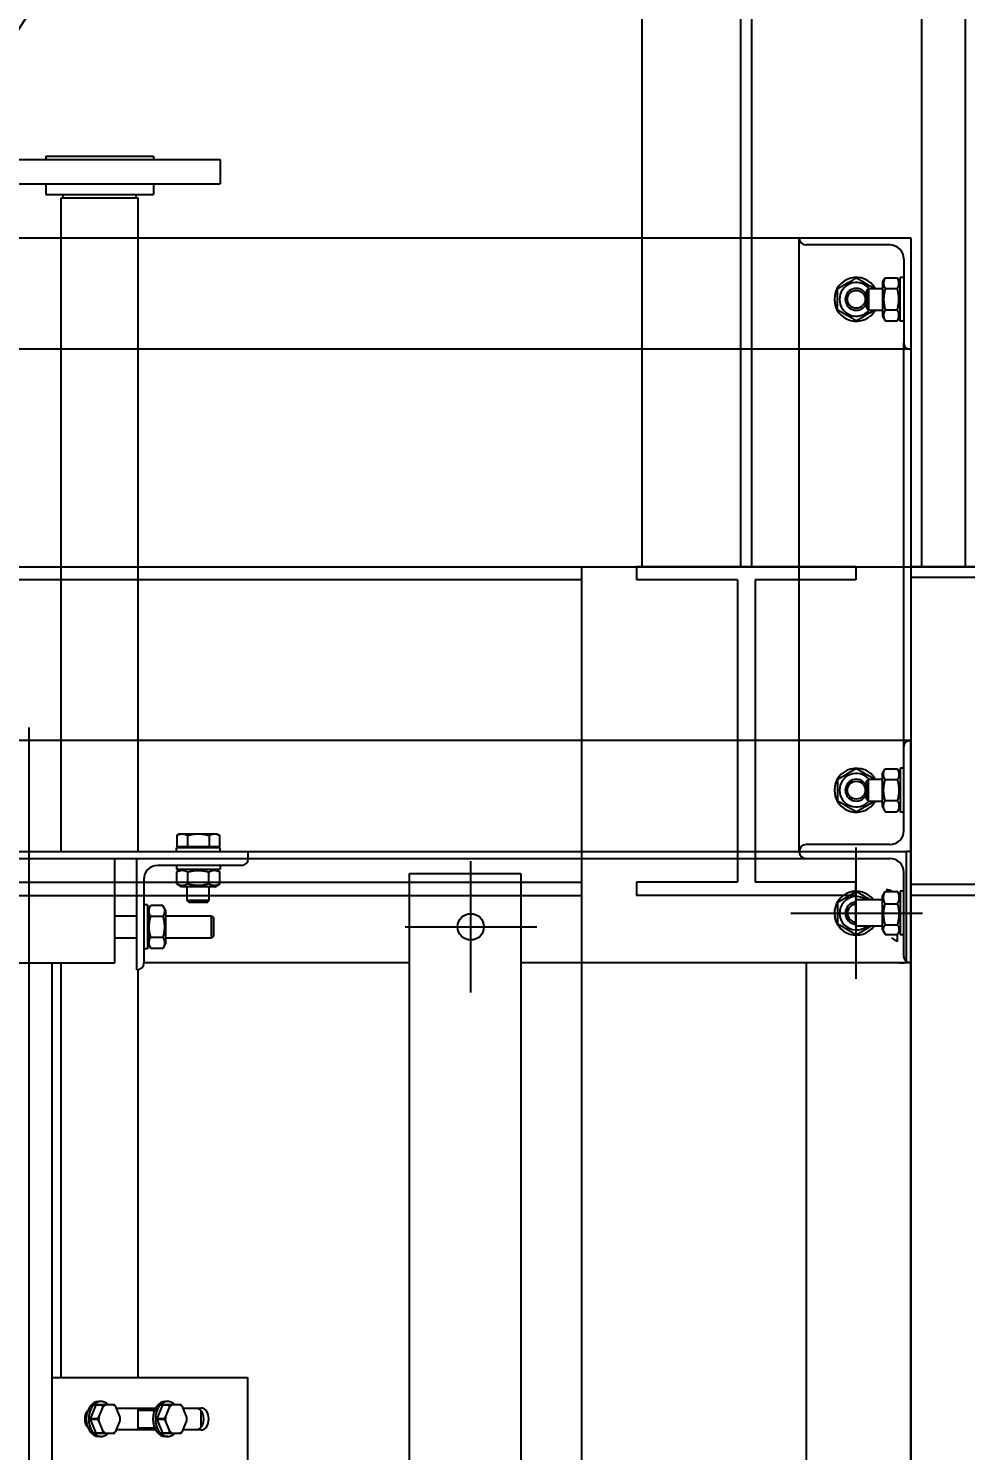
# Model space of a CAD drawing. Extents: x 0 to 21025, y 0 to 14850.
# Drawn here: x 4588 to 5015, y 11294 to 11943 of the extents above; entities that cross this region are included whole.
import ezdxf

# ---------------------------------------------------------------- set-up
doc = ezdxf.new("R2010")
doc.units = 0
doc.header["$LTSCALE"] = 200
doc.header["$MEASUREMENT"] = 0
doc.header["$PDMODE"] = 35
doc.header["$PDSIZE"] = 5
doc.linetypes.add('CENTER', pattern=[2, 1.25, -0.25, 0.25, -0.25])
for name, color, linetype in [('DIM', 1, 'Continuous'), ('M2', 2, 'Continuous'), ('M3', 3, 'Continuous'), ('M4', 4, 'Continuous'), ('MC1', 8, 'CENTER')]:
    doc.layers.add(name, color=color, linetype=linetype)
doc.styles.add('ROMANS', font='romans.shx')
doc.dimstyles.new('CEMI-1. 25', dxfattribs={"dimscale": 25, "dimtxt": 2.5, "dimasz": 2.5, "dimexe": 1, "dimexo": 1, "dimtad": 1, "dimdec": 0, "dimtxsty": 'ROMANS', "dimcen": 0, "dimclrd": 1, "dimclre": 1, "dimclrt": 3, "dimadec": 0, "dimazin": 2, "dimtfac": 1, "dimtdec": 0, "dimtmove": 0, "dimatfit": 3, "dimfxl": 1.25, "dimlwd": -1, "dimlwe": -1, "dimarcsym": 1})

# ---------------------------------------------------------------- blocks, each defined once
blk = doc.blocks.new('i100x150')
at = {"layer": 'M3'}
for p, q in [((11792.77, -21520.1), (11892.77, -21520.1)), ((11792.77, -21520.1), (11792.77, -21526.1)), ((11892.77, -21520.1), (11892.77, -21526.1)), ((11792.77, -21526.1), (11838.77, -21526.1)), ((11838.77, -21526.1), (11838.77, -21664.1)), ((11846.77, -21526.1), (11892.77, -21526.1)), ((11846.77, -21526.1), (11846.77, -21664.1)), ((11792.77, -21664.1), (11838.77, -21664.1)), ((11792.77, -21670.1), (11792.77, -21664.1)), ((11846.77, -21664.1), (11892.77, -21664.1)), ((11892.77, -21664.1), (11892.77, -21670.1)), ((11792.77, -21670.1), (11892.77, -21670.1))]:
    blk.add_line(p, q, dxfattribs=at)
blk = doc.blocks.new('moinhokjjh')
at = {"layer": 'M3'}
blk.add_circle((-6241.45, -18136.96), 351.5, dxfattribs=at)
blk = doc.blocks.new('u6')
at = {"layer": 'M4'}
for p, q in [((-1668.55, -18441.7), (-1668.55, -18591.7)), ((-1668.55, -18441.7), (-1618.55, -18441.7)), ((-1618.55, -18441.7), (-1618.55, -18446.7)), ((-1663.55, -18446.7), (-1663.55, -18586.7)), ((-1663.55, -18446.7), (-1618.55, -18446.7)), ((-1668.55, -18591.7), (-1618.55, -18591.7)), ((-1663.55, -18586.7), (-1618.55, -18586.7)), ((-1618.55, -18586.7), (-1618.55, -18591.7))]:
    blk.add_line(p, q, dxfattribs=at)
blk = doc.blocks.new('ghhfhf')
at = {"layer": 'M2'}
blk.add_line((-11369.12, -19048.05), (-11369.12, -18772.5), dxfattribs=at)
at = {"layer": 'M3'}
for p, q in [((-11371.91, -18404.33), (-11322.91, -18404.33)), ((-11371.91, -18404.33), (-11371.91, -18405.93)), ((-11322.91, -18404.33), (-11322.91, -18405.93)), ((-11402.41, -18405.93), (-11292.41, -18405.93)), ((-11292.41, -18405.93), (-11292.41, -18417.03)), ((-11402.41, -18417.03), (-11292.41, -18417.03)), ((-11371.91, -18417.03), (-11371.91, -18421.83)), ((-11322.91, -18417.03), (-11322.91, -18421.83)), ((-11371.91, -18421.83), (-11322.91, -18421.83)), ((-11364.91, -18423.33), (-11329.91, -18423.33)), ((-11364.91, -18721.7), (-11364.91, -18423.33)), ((-11364.11, -18423.33), (-11364.11, -18421.83)), ((-11330.71, -18423.33), (-11330.71, -18421.83)), ((-11329.91, -18721.7), (-11329.91, -18423.33)), ((-12111.14, -18441.7), (-10977.49, -18441.7)), ((-11028.29, -18441.7), (-11028.29, -18441.58)), ((-11028.29, -18721.77), (-11028.29, -18441.58)), ((-11028.29, -18441.7), (-11028.29, -18441.83)), ((-10977.49, -18441.7), (-10977.49, -18492.5)), ((-10987.01, -18444.88), (-11025.24, -18444.88)), ((-10980.66, -18451.23), (-10980.66, -18489.45)), ((-10990.36, -18462.05), (-10989.11, -18459.89)), ((-10990.36, -18462.05), (-10990.36, -18477.35)), ((-10989.11, -18459.89), (-10983.61, -18459.89)), ((-10982.36, -18462.05), (-10983.61, -18459.89)), ((-10982.36, -18479.7), (-10982.36, -18459.7)), ((-10980.66, -18459.7), (-10982.36, -18459.7)), ((-10997.61, -18465.62), (-10996.69, -18464.7)), ((-10997.61, -18465.62), (-10997.61, -18473.78)), ((-10996.69, -18464.7), (-10996.69, -18474.7)), ((-10996.69, -18464.7), (-10990.36, -18464.7)), ((-10983.61, -18464.88), (-10989.11, -18464.88)), ((-10997.61, -18473.78), (-10996.69, -18474.7)), ((-10996.69, -18474.7), (-10990.36, -18474.7)), ((-10989.11, -18474.53), (-10983.61, -18474.53)), ((-10990.36, -18477.35), (-10989.11, -18479.52)), ((-10989.11, -18479.52), (-10983.61, -18479.52)), ((-10982.36, -18477.35), (-10983.61, -18479.52)), ((-10980.66, -18479.7), (-10982.36, -18479.7)), ((-10977.49, -18492.5), (-12111.07, -18492.5)), ((-10980.66, -18673.95), (-10980.66, -18489.45)), ((-10977.49, -18492.5), (-10977.61, -18492.5)), ((-10977.49, -18492.5), (-10977.49, -18670.9)), ((-12111.14, -18670.9), (-10977.49, -18670.9)), ((-10980.66, -18712.18), (-10980.66, -18673.95)), ((-10977.49, -18670.9), (-10977.61, -18670.9)), ((-10977.49, -18721.7), (-10977.49, -18670.9)), ((-10997.61, -18689.62), (-10996.69, -18688.7)), ((-10997.61, -18697.78), (-10997.61, -18689.62)), ((-10996.69, -18698.7), (-10996.69, -18688.7)), ((-10996.69, -18688.7), (-10990.36, -18688.7)), ((-10990.36, -18686.05), (-10989.11, -18683.89)), ((-10990.36, -18701.35), (-10990.36, -18686.05)), ((-10989.11, -18683.89), (-10983.61, -18683.89)), ((-10989.11, -18688.88), (-10983.61, -18688.88)), ((-10982.36, -18686.05), (-10983.61, -18683.89)), ((-10982.36, -18683.7), (-10982.36, -18703.7)), ((-10980.66, -18683.7), (-10982.36, -18683.7)), ((-10997.61, -18697.78), (-10996.69, -18698.7)), ((-10996.69, -18698.7), (-10990.36, -18698.7)), ((-10990.36, -18701.35), (-10989.11, -18703.52)), ((-10983.61, -18698.53), (-10989.11, -18698.53)), ((-10982.36, -18701.35), (-10983.61, -18703.52)), ((-10989.11, -18703.52), (-10983.61, -18703.52)), ((-10980.66, -18703.7), (-10982.36, -18703.7)), ((-11310.92, -18713.6), (-11312.23, -18714.36)), ((-11312.23, -18714.36), (-11312.23, -18719.4)), ((-11310.92, -18713.6), (-11293.92, -18713.6)), ((-11307.32, -18714.36), (-11307.32, -18719.4)), ((-11297.51, -18714.36), (-11297.51, -18719.4)), ((-11293.92, -18713.6), (-11292.6, -18714.36)), ((-11292.6, -18719.4), (-11292.6, -18714.36)), ((-10977.49, -20166.7), (-10977.49, -18714.7)), ((-11499.31, -18721.7), (-11028.29, -18721.7)), ((-11292.42, -18720), (-11312.42, -18720)), ((-11312.42, -18721.7), (-11312.42, -18720)), ((-11312.23, -18719.4), (-11292.6, -18719.4)), ((-11310.12, -18720), (-11310.12, -18719.4)), ((-11294.72, -18720), (-11294.72, -18719.4)), ((-11292.42, -18721.7), (-11292.42, -18720)), ((-11279.62, -18725), (-11279.62, -18721.7)), ((-11028.29, -18721.7), (-11028.29, -18721.58)), ((-11028.29, -18721.7), (-10979.35, -18721.7)), ((-11028.29, -18721.83), (-11028.29, -18721.7)), ((-10987.01, -18718.53), (-11025.24, -18718.53)), ((-10977.49, -18721.7), (-10979.35, -18721.7)), ((-10979.35, -18771.96), (-10979.35, -18721.7)), ((-11464.31, -18724.88), (-10987.01, -18724.88)), ((-11340.42, -18772.5), (-11340.42, -18724.88)), ((-11330.42, -18775.68), (-11330.42, -18724.88)), ((-11282.66, -18728.05), (-11320.89, -18728.05)), ((-11312.42, -18728.05), (-11312.42, -18729.75)), ((-11292.42, -18728.05), (-11292.42, -18729.75)), ((-11327.24, -18734.4), (-11327.24, -18772.63)), ((-11312.42, -18729.75), (-11292.42, -18729.75)), ((-11310.07, -18729.75), (-11312.23, -18731)), ((-11312.23, -18736.5), (-11312.23, -18731)), ((-11307.24, -18736.5), (-11307.24, -18731)), ((-11297.59, -18736.5), (-11297.59, -18731)), ((-11294.77, -18729.75), (-11292.6, -18731)), ((-11292.6, -18736.5), (-11292.6, -18731)), ((-11206.14, -18731.7), (-11155.34, -18731.7)), ((-11206.14, -19597.79), (-11206.14, -18731.7)), ((-11155.34, -18731.7), (-11155.34, -19101.7)), ((-10980.66, -18769.45), (-10980.66, -18731.23)), ((-11310.07, -18737.75), (-11312.23, -18736.5)), ((-11294.77, -18737.75), (-11310.07, -18737.75)), ((-11307.42, -18744.08), (-11307.42, -18737.75)), ((-11297.42, -18744.08), (-11297.42, -18737.75)), ((-11294.77, -18737.75), (-11292.6, -18736.5)), ((-10990.36, -18742.05), (-10989.32, -18740.25)), ((-10989.11, -18739.91), (-10983.61, -18739.91)), ((-10982.36, -18742.05), (-10983.4, -18740.25)), ((-10982.36, -18739.7), (-10982.36, -18759.7)), ((-10980.66, -18739.7), (-10982.36, -18739.7)), ((-11325.54, -18746.05), (-11327.24, -18746.05)), ((-11325.54, -18746.05), (-11325.54, -18766.05)), ((-11325.35, -18748.4), (-11324.1, -18746.24)), ((-11318.6, -18746.24), (-11324.1, -18746.24)), ((-11317.35, -18748.4), (-11318.6, -18746.24)), ((-11297.42, -18744.08), (-11307.42, -18744.08)), ((-11306.5, -18745), (-11307.42, -18744.08)), ((-11298.34, -18745), (-11306.5, -18745)), ((-11298.34, -18745), (-11297.42, -18744.08)), ((-11002.49, -18755.7), (-11002.49, -18743.7)), ((-10990.36, -18743.7), (-11002.49, -18743.7)), ((-10990.36, -18757.35), (-10990.36, -18742.05)), ((-10989.11, -18745.49), (-10983.61, -18745.49)), ((-11340.42, -18751.05), (-11330.42, -18751.05)), ((-11325.54, -18751.05), (-11325.35, -18751.05)), ((-11325.35, -18748.4), (-11325.35, -18763.7)), ((-11324.1, -18751.23), (-11318.6, -18751.23)), ((-11317.35, -18748.4), (-11317.35, -18763.7)), ((-11317.35, -18751.05), (-11296.32, -18751.05)), ((-11296.32, -18761.05), (-11296.32, -18751.05)), ((-11295.52, -18751.85), (-11296.32, -18751.05)), ((-11295.52, -18751.85), (-11295.52, -18760.25)), ((-11340.42, -18761.05), (-11330.42, -18761.05)), ((-11325.54, -18761.05), (-11325.35, -18761.05)), ((-11318.6, -18760.88), (-11324.1, -18760.88)), ((-11317.35, -18761.05), (-11296.32, -18761.05)), ((-11295.52, -18760.25), (-11296.32, -18761.05)), ((-10990.36, -18755.7), (-11002.49, -18755.7)), ((-10990.36, -18757.35), (-10989.32, -18759.16)), ((-10989.11, -18755.11), (-10983.61, -18755.11)), ((-10989.11, -18759.49), (-10983.61, -18759.49)), ((-10983.65, -18762.8), (-10986.15, -18761.05)), ((-10983.65, -18759.49), (-10983.65, -18762.8)), ((-10982.36, -18757.35), (-10983.4, -18759.16)), ((-10980.66, -18759.7), (-10982.36, -18759.7)), ((-11325.54, -18766.05), (-11327.24, -18766.05)), ((-11325.35, -18763.7), (-11324.1, -18765.87)), ((-11318.6, -18765.87), (-11324.1, -18765.87)), ((-11317.35, -18763.7), (-11318.6, -18765.87)), ((-11525.31, -18772.5), (-11340.42, -18772.5)), ((-11364.91, -18961.64), (-11364.91, -18772.5)), ((-11206.14, -18772.5), (-11327.24, -18772.5)), ((-10977.49, -18772.5), (-11155.34, -18772.5)), ((-11025.11, -18772.5), (-11025.11, -19007.5)), ((-10982.57, -18772.5), (-10990.46, -18772.5)), ((-10977.61, -18772.5), (-10977.49, -18772.5)), ((-11330.29, -18775.68), (-11330.42, -18775.68)), ((-11329.91, -18961.64), (-11329.91, -18775.65)), ((-11369.12, -18961.64), (-11279.96, -18961.64)), ((-11279.96, -18961.64), (-11279.96, -18999.64)), ((-11351.59, -18980.63), (-11348.94, -18974.15)), ((-11348.94, -18974.15), (-11346.03, -18974.15)), ((-11346.02, -18974.14), (-11348.93, -18974.14)), ((-11346.71, -18972.64), (-11347.84, -18972.64)), ((-11346.1, -18975.33), (-11347.79, -18979.45)), ((-11341.28, -18974.14), (-11344.65, -18974.14)), ((-11338.14, -18979.45), (-11339.83, -18975.33)), ((-11321.18, -18980.63), (-11318.54, -18974.15)), ((-11318.54, -18974.15), (-11315.62, -18974.15)), ((-11315.61, -18974.14), (-11318.53, -18974.14)), ((-11316.31, -18972.64), (-11317.44, -18972.64)), ((-11315.7, -18975.33), (-11317.38, -18979.45)), ((-11310.87, -18974.14), (-11314.24, -18974.14)), ((-11307.74, -18979.45), (-11309.42, -18975.33)), ((-11352.79, -18976.64), (-11352.74, -18976.64)), ((-11348.68, -18980.63), (-11351.59, -18980.63)), ((-11351.59, -18980.65), (-11348.68, -18980.65)), ((-11348.94, -18987.13), (-11351.59, -18980.65)), ((-11347.79, -18981.83), (-11346.1, -18985.95)), ((-11339.83, -18985.95), (-11338.14, -18981.83)), ((-11339.7, -18975.64), (-11321.85, -18975.64)), ((-11329.91, -18985.64), (-11329.91, -18975.64)), ((-11329.91, -18976.64), (-11322.34, -18976.64)), ((-11318.27, -18980.63), (-11321.18, -18980.63)), ((-11321.18, -18980.65), (-11318.27, -18980.65)), ((-11318.54, -18987.13), (-11321.18, -18980.65)), ((-11317.38, -18981.83), (-11315.7, -18985.95)), ((-11309.42, -18985.95), (-11307.74, -18981.83)), ((-11309.29, -18975.64), (-11301.17, -18975.64)), ((-11301.05, -18984.35), (-11301.05, -18976.93)), ((-11352.79, -18984.64), (-11352.74, -18984.64)), ((-11346.03, -18987.13), (-11348.94, -18987.13)), ((-11348.93, -18987.14), (-11346.02, -18987.14)), ((-11344.65, -18987.14), (-11341.28, -18987.14)), ((-11321.85, -18985.64), (-11339.7, -18985.64)), ((-11329.91, -18984.64), (-11322.34, -18984.64)), ((-11315.62, -18987.13), (-11318.54, -18987.13)), ((-11318.53, -18987.14), (-11315.61, -18987.14)), ((-11314.24, -18987.14), (-11310.87, -18987.14)), ((-11301.17, -18985.64), (-11309.29, -18985.64)), ((-11346.71, -18988.64), (-11347.84, -18988.64)), ((-11316.31, -18988.64), (-11317.44, -18988.64))]:
    blk.add_line(p, q, dxfattribs=at)
for centre, radius in [((-11002.31, -18469.7), 4.08), ((-11002.31, -18693.7), 4.08), ((-11178.14, -18756.05), 6)]:
    blk.add_circle(centre, radius, dxfattribs=at)
for centre, radius, start, end in [((-11025.24, -18441.83), 3.05, 180, 270), ((-10987.01, -18451.23), 6.35, 0, 90), ((-11002.31, -18469.7), 10, 30, 330), ((-11002.31, -18469.7), 7.65, 40.81318, 319.18682), ((-11002.31, -18469.7), 5, 19.94844, 340.05156), ((-10977.61, -18489.45), 3.05, 180, 235.35239), ((-10977.61, -18673.95), 3.05, 124.64761, 180), ((-11002.31, -18693.7), 10, 30, 330), ((-11002.31, -18693.7), 7.65, 40.81318, 319.18682), ((-11002.31, -18693.7), 5, 19.94844, 340.05156), ((-10987.01, -18712.18), 6.35, 270, 360), ((-11025.24, -18721.58), 3.05, 90, 180), ((-11025.24, -18721.83), 3.05, 180, 270), ((-11320.89, -18734.4), 6.35, 90, 180), ((-11282.66, -18725), 3.05, 270, 0), ((-10987.01, -18731.23), 6.35, 0, 90), ((-11002.31, -18749.83), 10, 37.78499, 324.03436), ((-10988.63, -18744.12), 5, 57.37922, 89.92836), ((-11002.31, -18749.83), 7.65, 53.21757, 309.85109), ((-11002.31, -18749.83), 5, 92.00576, 267.99424), ((-11002.31, -18749.83), 4.08, 92.4584, 267.5416), ((-11330.29, -18772.63), 3.05, 270, 0), ((-10977.61, -18769.45), 3.05, 180, 235.35239)]:
    blk.add_arc(centre, radius, start, end, dxfattribs=at)
for centre, major_axis, start_param, end_param in [((-11347.84, -18980.64), (0, -8), 3.141593, 6.283185), ((-11346.71, -18980.64), (0, -8), 2.519224, 6.905554), ((-11346.29, -18980.64), (0, -7.5), 3.663907, 3.666475), ((-11342.96, -18980.64), (0, 6.92), 0.35124, 0.695958), ((-11343.37, -18980.64), (0, -7.5), 3.663907, 3.666475), ((-11342.96, -18980.64), (0, 6.92), 5.587228, 5.931945), ((-11343.37, -18980.64), (0, 7.5), 5.758303, 5.76087), ((-11317.44, -18980.64), (0, -8), 3.141593, 6.283185), ((-11316.31, -18980.64), (0, -8), 2.519224, 6.905554), ((-11315.88, -18980.64), (0, -7.5), 3.663907, 3.666475), ((-11312.56, -18980.64), (0, 6.92), 0.35124, 0.695958), ((-11312.97, -18980.64), (0, -7.5), 3.663907, 3.666475), ((-11312.56, -18980.64), (0, 6.92), 5.587228, 5.931945), ((-11312.97, -18980.64), (0, 7.5), 5.758303, 5.76087), ((-11350.67, -18980.64), (0, 5), 0.612604, 2.528989), ((-11346.29, -18980.64), (0, -7.5), 4.711105, 4.713673), ((-11343.37, -18980.64), (0, -7.5), 4.711105, 4.713673), ((-11342.96, -18980.64), (0, -6.92), 4.54003, 4.884748), ((-11342.96, -18980.64), (0, 6.92), 4.54003, 4.884748), ((-11315.88, -18980.64), (0, -7.5), 4.711105, 4.713673), ((-11312.97, -18980.64), (0, -7.5), 4.711105, 4.713673), ((-11312.56, -18980.64), (0, -6.92), 4.54003, 4.884748), ((-11312.56, -18980.64), (0, 6.92), 4.54003, 4.884748), ((-11303.42, -18980.64), (0, -5), 0, 3.141593), ((-11301.17, -18980.64), (0, 5), 3.141593, 6.283185), ((-11346.29, -18980.64), (0, -7.5), 5.758303, 5.76087), ((-11342.96, -18980.64), (0, -6.92), 5.587228, 5.931945), ((-11343.37, -18980.64), (0, -7.5), 5.758303, 5.76087), ((-11342.96, -18980.64), (0, -6.92), 0.35124, 0.695958), ((-11343.37, -18980.64), (0, 7.5), 3.663907, 3.666475), ((-11315.88, -18980.64), (0, -7.5), 5.758303, 5.76087), ((-11312.56, -18980.64), (0, -6.92), 5.587228, 5.931945), ((-11312.97, -18980.64), (0, -7.5), 5.758303, 5.76087), ((-11312.56, -18980.64), (0, -6.92), 0.35124, 0.695958), ((-11312.97, -18980.64), (0, 7.5), 3.663907, 3.666475)]:
    blk.add_ellipse(centre, major_axis=major_axis, ratio=0.707107, start_param=start_param, end_param=end_param, dxfattribs=at)
for points, weights in [([(-11010.86, -18464.88), (-11006.59, -18462.38), (-11002.31, -18459.89)], [1, 1.15804961504, 1]), ([(-11002.31, -18459.89), (-10998.15, -18462.32), (-10994.07, -18464.7)], [1, 1.15312866425, 1.00953546924]), ([(-10989.11, -18459.89), (-10990.55, -18462.38), (-10989.11, -18464.88)], [1, 1.15804961504, 1]), ([(-10983.61, -18464.88), (-10982.17, -18462.38), (-10983.61, -18459.89)], [1, 1.15804961504, 1]), ([(-11010.86, -18474.53), (-11010.86, -18469.7), (-11010.86, -18464.88)], [1, 1.1481454356, 1]), ([(-10989.11, -18464.88), (-10990.48, -18469.7), (-10989.11, -18474.53)], [1, 1.1481454356, 1]), ([(-10983.61, -18474.53), (-10982.24, -18469.7), (-10983.61, -18464.88)], [1, 1.1481454356, 1]), ([(-11002.31, -18479.52), (-11006.59, -18477.02), (-11010.86, -18474.53)], [1, 1.15804961504, 1]), ([(-10994.07, -18474.7), (-10998.15, -18477.09), (-11002.31, -18479.52)], [1.00953546924, 1.15312866425, 1]), ([(-10989.11, -18474.53), (-10990.55, -18477.02), (-10989.11, -18479.52)], [1, 1.15804961504, 1]), ([(-10983.61, -18479.52), (-10982.17, -18477.02), (-10983.61, -18474.53)], [1, 1.15804961504, 1]), ([(-11002.31, -18683.89), (-11006.59, -18686.38), (-11010.86, -18688.88)], [1, 1.15804961504, 1]), ([(-11010.86, -18688.88), (-11010.86, -18693.7), (-11010.86, -18698.53)], [1, 1.1481454356, 1]), ([(-10994.07, -18688.7), (-10998.15, -18686.32), (-11002.31, -18683.89)], [1.00953546924, 1.15312866425, 1]), ([(-10989.11, -18688.88), (-10990.55, -18686.38), (-10989.11, -18683.89)], [1, 1.15804961504, 1]), ([(-10989.11, -18698.53), (-10990.48, -18693.7), (-10989.11, -18688.88)], [1, 1.1481454356, 1]), ([(-10983.61, -18683.89), (-10982.17, -18686.38), (-10983.61, -18688.88)], [1, 1.15804961504, 1]), ([(-10983.61, -18688.88), (-10982.24, -18693.7), (-10983.61, -18698.53)], [1, 1.1481454356, 1]), ([(-11010.86, -18698.53), (-11006.59, -18701.02), (-11002.31, -18703.52)], [1, 1.15804961504, 1]), ([(-11002.31, -18703.52), (-10998.15, -18701.09), (-10994.07, -18698.7)], [1, 1.15312866425, 1.00953546924]), ([(-10989.11, -18703.52), (-10990.55, -18701.02), (-10989.11, -18698.53)], [1, 1.15804961504, 1]), ([(-10983.61, -18698.53), (-10982.17, -18701.02), (-10983.61, -18703.52)], [1, 1.15804961504, 1]), ([(-11312.23, -18714.36), (-11310.92, -18713.6), (-11309.78, -18713.6)], [1, 1.0379548493, 1]), ([(-11309.78, -18713.6), (-11308.64, -18713.6), (-11307.32, -18714.36)], [1, 1.0379548493, 1]), ([(-11307.32, -18714.36), (-11304.69, -18713.6), (-11302.42, -18713.6)], [1, 1.0379548493, 1]), ([(-11302.42, -18713.6), (-11300.14, -18713.6), (-11297.51, -18714.36)], [1, 1.0379548493, 1]), ([(-11297.51, -18714.36), (-11296.19, -18713.6), (-11295.05, -18713.6)], [1, 1.0379548493, 1]), ([(-11295.05, -18713.6), (-11293.92, -18713.6), (-11292.6, -18714.36)], [1, 1.0379548493, 1]), ([(-11312.23, -18731), (-11309.73, -18729.56), (-11307.24, -18731)], [1, 1.15804961504, 1]), ([(-11307.24, -18731), (-11302.42, -18729.63), (-11297.59, -18731)], [1, 1.1481454356, 1]), ([(-11297.59, -18731), (-11295.1, -18729.56), (-11292.6, -18731)], [1, 1.15804961504, 1]), ([(-11307.24, -18736.5), (-11309.73, -18737.94), (-11312.23, -18736.5)], [1, 1.15804961504, 1]), ([(-11297.59, -18736.5), (-11302.42, -18737.87), (-11307.24, -18736.5)], [1, 1.1481454356, 1]), ([(-11292.6, -18736.5), (-11295.1, -18737.94), (-11297.59, -18736.5)], [1, 1.15804961504, 1]), ([(-11002.31, -18740.01), (-11006.59, -18742.51), (-11010.86, -18745.01)], [1, 1.15804961504, 1]), ([(-10996, -18743.7), (-10998.98, -18741.96), (-11002.31, -18740.01)], [1.05883302127, 1.11897042082, 1]), ([(-10989.11, -18745.49), (-10990.55, -18742.7), (-10989.11, -18739.91)], [1, 1.15804961504, 1]), ([(-10989.11, -18739.91), (-10989.22, -18740.08), (-10989.32, -18740.25)], [1, 1.01085086469, 1.02021180149]), ([(-10983.61, -18739.91), (-10982.17, -18742.7), (-10983.61, -18745.49)], [1, 1.15804961504, 1]), ([(-10983.4, -18740.25), (-10983.5, -18740.08), (-10983.61, -18739.91)], [1.02021180149, 1.01085086469, 1]), ([(-11324.1, -18751.23), (-11325.54, -18748.73), (-11324.1, -18746.24)], [1, 1.15804961504, 1]), ([(-11318.6, -18746.24), (-11317.16, -18748.73), (-11318.6, -18751.23)], [1, 1.15804961504, 1]), ([(-11010.86, -18745.01), (-11010.86, -18749.83), (-11010.86, -18754.65)], [1, 1.1481454356, 1]), ([(-10989.11, -18755.11), (-10990.48, -18750.3), (-10989.11, -18745.49)], [1, 1.1481454356, 1]), ([(-10983.61, -18745.49), (-10982.24, -18750.3), (-10983.61, -18755.11)], [1, 1.1481454356, 1]), ([(-11324.1, -18760.88), (-11325.47, -18756.05), (-11324.1, -18751.23)], [1, 1.1481454356, 1]), ([(-11318.6, -18751.23), (-11317.23, -18756.05), (-11318.6, -18760.88)], [1, 1.1481454356, 1]), ([(-11010.86, -18754.65), (-11006.59, -18757.15), (-11002.31, -18759.64)], [1, 1.15804961504, 1]), ([(-11324.1, -18765.87), (-11325.54, -18763.37), (-11324.1, -18760.88)], [1, 1.15804961504, 1]), ([(-11318.6, -18760.88), (-11317.16, -18763.37), (-11318.6, -18765.87)], [1, 1.15804961504, 1]), ([(-11002.31, -18759.64), (-10998.78, -18757.58), (-10995.56, -18755.7)], [1, 1.1270716274, 1.04981250099]), ([(-10989.11, -18759.49), (-10990.55, -18757.3), (-10989.11, -18755.11)], [1, 1.15804961504, 1]), ([(-10983.61, -18755.11), (-10982.17, -18757.3), (-10983.61, -18759.49)], [1, 1.15804961504, 1]), ([(-11346.03, -18974.15), (-11346.03, -18974.76), (-11346.1, -18975.33)], [1, 1.00447465467, 1]), ([(-11344.65, -18974.14), (-11345.27, -18974.14), (-11346.02, -18974.14)], [1, 1.00447465467, 1]), ([(-11340.73, -18974.14), (-11340.98, -18974.14), (-11341.28, -18974.14)], [1, 1.00447465467, 1]), ([(-11339.83, -18975.33), (-11340.21, -18974.76), (-11340.71, -18974.15)], [1, 1.00447465467, 1]), ([(-11315.62, -18974.15), (-11315.62, -18974.76), (-11315.7, -18975.33)], [1, 1.00447465467, 1]), ([(-11314.24, -18974.14), (-11314.86, -18974.14), (-11315.61, -18974.14)], [1, 1.00447465467, 1]), ([(-11310.32, -18974.14), (-11310.57, -18974.14), (-11310.87, -18974.14)], [1, 1.00447465467, 1]), ([(-11309.42, -18975.33), (-11309.81, -18974.76), (-11310.31, -18974.15)], [1, 1.00447465467, 1]), ([(-11347.79, -18979.45), (-11348.18, -18980.02), (-11348.68, -18980.63)], [1, 1.00447465467, 1]), ([(-11348.68, -18980.65), (-11348.18, -18981.26), (-11347.79, -18981.83)], [1, 1.00447465467, 1]), ([(-11338.07, -18980.63), (-11338.07, -18980.02), (-11338.14, -18979.45)], [1, 1.00447465467, 1]), ([(-11338.14, -18981.83), (-11338.07, -18981.26), (-11338.07, -18980.65)], [1, 1.00447465467, 1]), ([(-11317.38, -18979.45), (-11317.77, -18980.02), (-11318.27, -18980.63)], [1, 1.00447465467, 1]), ([(-11318.27, -18980.65), (-11317.77, -18981.26), (-11317.38, -18981.83)], [1, 1.00447465467, 1]), ([(-11307.66, -18980.63), (-11307.66, -18980.02), (-11307.74, -18979.45)], [1, 1.00447465467, 1]), ([(-11307.74, -18981.83), (-11307.66, -18981.26), (-11307.66, -18980.65)], [1, 1.00447465467, 1]), ([(-11346.1, -18985.95), (-11346.03, -18986.52), (-11346.03, -18987.13)], [1, 1.00447465467, 1]), ([(-11346.02, -18987.14), (-11345.27, -18987.14), (-11344.65, -18987.14)], [1, 1.00447465467, 1]), ([(-11341.28, -18987.14), (-11340.98, -18987.14), (-11340.73, -18987.14)], [1, 1.00447465467, 1]), ([(-11340.71, -18987.13), (-11340.21, -18986.52), (-11339.83, -18985.95)], [1, 1.00447465467, 1]), ([(-11315.7, -18985.95), (-11315.62, -18986.52), (-11315.62, -18987.13)], [1, 1.00447465467, 1]), ([(-11315.61, -18987.14), (-11314.86, -18987.14), (-11314.24, -18987.14)], [1, 1.00447465467, 1]), ([(-11310.87, -18987.14), (-11310.57, -18987.14), (-11310.32, -18987.14)], [1, 1.00447465467, 1]), ([(-11310.31, -18987.13), (-11309.81, -18986.52), (-11309.42, -18985.95)], [1, 1.00447465467, 1])]:
    blk.add_rational_spline(points, weights, degree=2, dxfattribs=at)
for points, knots in [([(-10979.35, -18491.96), (-10979.24, -18492.03), (-10979.14, -18492.1), (-10978.86, -18492.24), (-10978.7, -18492.31), (-10978.23, -18492.46), (-10977.95, -18492.49), (-10977.7, -18492.5), (-10977.65, -18492.5), (-10977.61, -18492.5)], [0.3099686, 0.3099686, 0.3099686, 0.3099686, 0.3564359, 0.3564359, 0.4328747, 0.4328747, 0.6114108, 0.6114108, 0.6677907, 0.6677907, 0.6677907, 0.6677907]), ([(-10979.35, -18671.44), (-10979.24, -18671.37), (-10979.14, -18671.31), (-10978.86, -18671.16), (-10978.7, -18671.1), (-10978.23, -18670.95), (-10977.95, -18670.92), (-10977.7, -18670.9), (-10977.65, -18670.9), (-10977.61, -18670.9)], [0.3099686, 0.3099686, 0.3099686, 0.3099686, 0.3564359, 0.3564359, 0.4328747, 0.4328747, 0.6114108, 0.6114108, 0.6677907, 0.6677907, 0.6677907, 0.6677907]), ([(-10982.57, -18772.5), (-10982.38, -18772.5), (-10982.18, -18772.5), (-10981.37, -18772.49), (-10980.8, -18772.46), (-10980.1, -18772.31), (-10979.88, -18772.24), (-10979.56, -18772.1), (-10979.45, -18772.03), (-10979.35, -18771.96)], [-0.6677907, -0.6677907, -0.6677907, -0.6677907, -0.6114108, -0.6114108, -0.4328747, -0.4328747, -0.3564359, -0.3564359, -0.3099686, -0.3099686, -0.3099686, -0.3099686]), ([(-10977.61, -18772.5), (-10977.65, -18772.5), (-10977.7, -18772.5), (-10977.95, -18772.49), (-10978.23, -18772.46), (-10978.7, -18772.31), (-10978.86, -18772.24), (-10979.14, -18772.1), (-10979.24, -18772.03), (-10979.35, -18771.96)], [-0.6677907, -0.6677907, -0.6677907, -0.6677907, -0.6114108, -0.6114108, -0.4328747, -0.4328747, -0.3564359, -0.3564359, -0.3099686, -0.3099686, -0.3099686, -0.3099686])]:
    blk.add_open_spline(points, degree=3, knots=knots, dxfattribs=at)
at = {"layer": 'MC1', "ltscale": 5}
blk.add_line((-11379.77, -18665.05), (-11379.77, -19093.05), dxfattribs=at)
at = {"layer": 'MC1', "ltscale": 2.5}
for p, q in [((-11002.31, -18779.83), (-11002.31, -18719.83)), ((-11178.14, -18786.05), (-11178.14, -18726.05)), ((-11032.18, -18749.83), (-10972.18, -18749.83)), ((-11208.01, -18756.05), (-11148.01, -18756.05))]:
    blk.add_line(p, q, dxfattribs=at)
blk = doc.blocks.new('*D54')
at = {"layer": 'Defpoints', "color": 0, "transparency": 16777216}
for p in [(4369.82, 12572.12), (4680.5, 11697.12), (6526.1, 11697.12)]:
    blk.add_point(p, dxfattribs=at)
at = {"layer": 'DIM', "color": 1, "transparency": 16777216}
for p, q in [((4394.82, 12572.12), (6551.1, 12572.12)), ((6526.1, 12509.62), (6526.1, 11759.62)), ((4705.5, 11697.12), (6551.1, 11697.12))]:
    blk.add_line(p, q, dxfattribs=at)
for points in [[(6515.69, 12509.62), (6536.52, 12509.62), (6526.1, 12572.12)], [(6515.69, 11759.62), (6536.52, 11759.62), (6526.1, 11697.12)]]:
    blk.add_solid(points, dxfattribs=at)
at = {"layer": 'DIM', "color": 3, "transparency": 16777216, "insert": (6479.23, 12134.62), "char_height": 62.5, "attachment_point": 5, "rotation": 90, "style": 'ROMANS'}
blk.add_mtext('875', dxfattribs=at)

msp = doc.modelspace()

# ---------------------------------------------------------------- linework, layer by layer
at = {"layer": 'M4'}
for p, q in [((4912.73, 11697.12), (4912.73, 12397.17)), ((4917.73, 11697.12), (4917.73, 12397.17)), ((4867.73, 11697.12), (4867.73, 12382.22)), ((3730.23, 11697.12), (5840.23, 11697.12)), ((4840.23, 10073.12), (4840.23, 11697.12)), ((4990.23, 11697.12), (4990.23, 10067.12)), ((4840.23, 11691.12), (3730.23, 11691.12)), ((3730.23, 11553.12), (4840.23, 11553.12)), ((3730.23, 11547.12), (4840.23, 11547.12))]:
    msp.add_line(p, q, dxfattribs=at)
at = {"layer": 'MC1'}
for p, q in [((4995.23, 11697.12), (4995.23, 12812.12)), ((5015.23, 11697.12), (5015.23, 12812.12))]:
    msp.add_line(p, q, dxfattribs=at)

# ---------------------------------------------------------------- block references
at = {"layer": 'DIM'}
msp.add_blockref('ghhfhf', (15967.71, 30288.82), dxfattribs=at)
at = {"layer": 'DIM', "xscale": -1}
msp.add_blockref('i100x150', (16758, 33217.22), dxfattribs=at)
at = {"layer": 'M4'}
msp.add_blockref('moinhokjjh', (10528.97, 30269.08), dxfattribs=at)
at = {"layer": 'M4', "xscale": -1}
msp.add_blockref('u6', (3371.68, 30138.82), dxfattribs=at)

# ---------------------------------------------------------------- dimensions: what is measured, and where the dimension line sits
at = {"layer": 'DIM'}
dim = msp.add_linear_dim(base=(6526.1, 11697.12), p1=(4369.82, 12572.12), p2=(4680.5, 11697.12), angle=90, dimstyle='CEMI-1. 25', dxfattribs=at)
dim.commit()
dim.dimension.update_dxf_attribs({"geometry": '*D54', "text_midpoint": (6479.23, 12134.62)})

doc.saveas('drawing.dxf')
